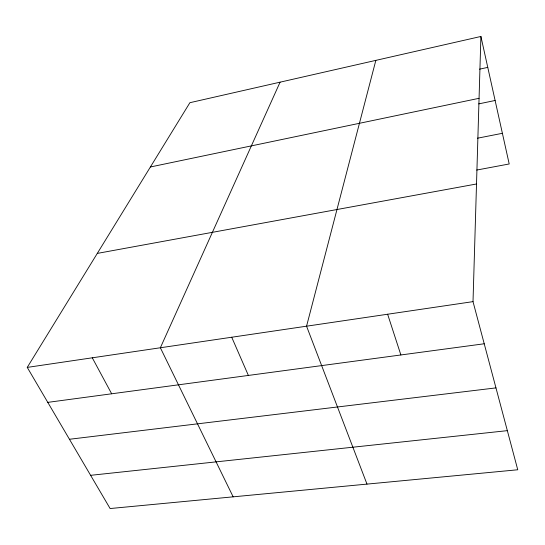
<?xml version="1.0" encoding="UTF-8"?>
<svg xmlns="http://www.w3.org/2000/svg" width="545" height="545" viewBox="0 0 545 545"><rect width="100%" height="100%" fill="white"/><g stroke="black" fill="none" stroke-linecap="round" stroke-linejoin="round"><path stroke-width="0.82" d="M473.012 301.637L480.908 36.461L189.898 102.698L27.25 367.398L110.117 508.54L517.75 469.77L473.012 301.637L27.25 367.398M375.846 60.372L306.562 326.189L366.989 484.11M280.082 82.172L160.366 347.758L233.151 496.836M479.559 69.174L487.768 67.382M150.4 166.981L479.069 98.304M478.701 103.891L495.112 100.484M477.393 138.226L502.395 133.3M476.677 170.06L509.2 163.97L480.908 36.461M97.289 253.411L476.521 183.978M47.783 402.367L484.226 343.772M69.447 439.27L495.964 387.89M90.613 475.322L507.341 430.652M92.289 357.806L111.664 393.79M231.714 337.232L248.384 375.437M387.631 314.233L400.882 354.965"/></g></svg>
